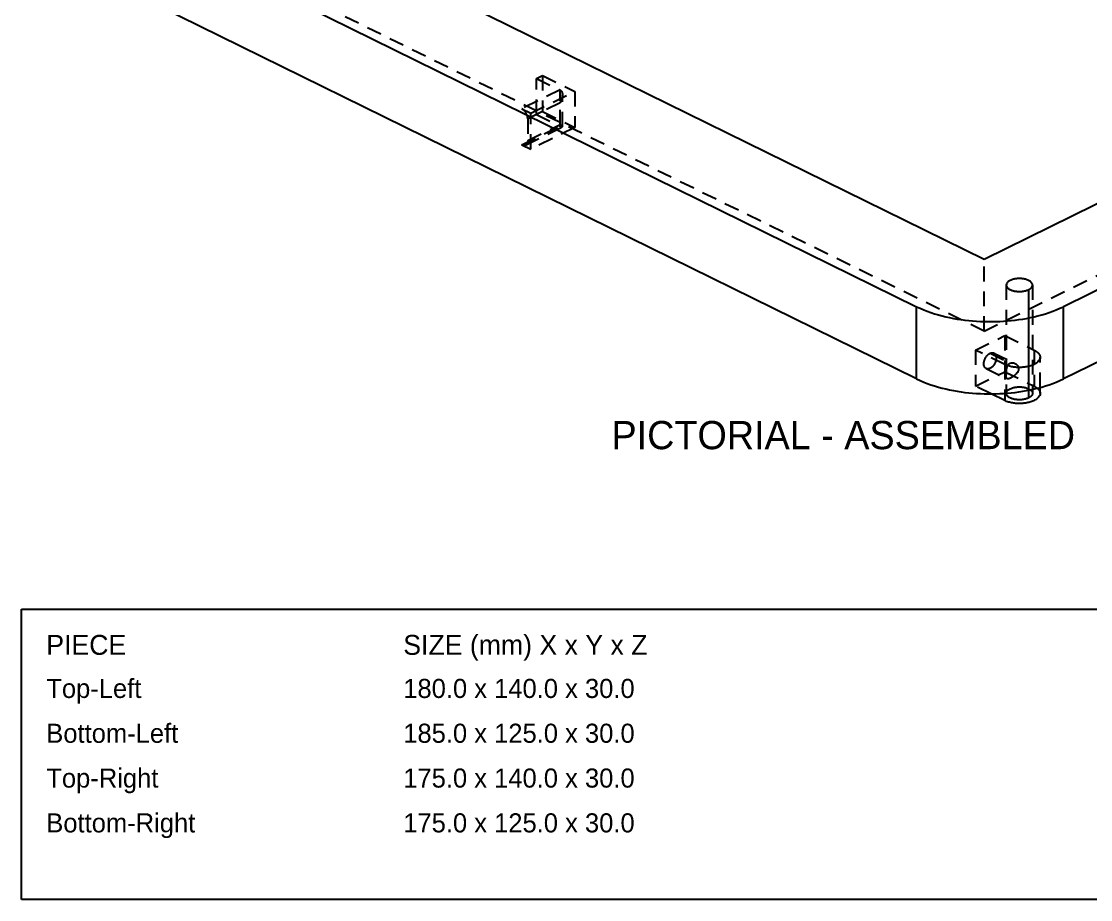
# Model space of a CAD drawing. Extents: x 8 to 586, y 8 to 412.
# Drawn here: x 382 to 510.8, y 217 to 322.8 of the extents above; entities that cross this region are included whole.
import ezdxf
from ezdxf.enums import TextEntityAlignment as Align

# ---------------------------------------------------------------- set-up
doc = ezdxf.new("R2010")
doc.units = 0
doc.linetypes.add('DASHED', pattern=[3, 1.8, -1.2])
for name, color, linetype in [('FRAME', 250, 'CONTINUOUS'), ('HIDDEN', 8, 'DASHED'), ('LABEL', 7, 'CONTINUOUS'), ('TEXT', 7, 'CONTINUOUS'), ('VISIBLE', 7, 'CONTINUOUS')]:
    doc.layers.add(name, color=color, linetype=linetype)

msp = doc.modelspace()

# ---------------------------------------------------------------- linework, layer by layer
at = {"layer": 'FRAME'}
for p, q in [((382, 252), (586, 252)), ((382, 217), (382, 252)), ((586, 217), (382, 217))]:
    msp.add_line(p, q, dxfattribs=at)
at = {"layer": 'HIDDEN'}
for p, q in [((497.9706, 285.4964), (395.4401, 335.9789)), ((497.9706, 285.4964), (572.9239, 322.4009)), ((444.0537, 315.96), (444.7608, 316.3082)), ((444.0537, 311.6081), (444.0537, 315.96)), ((444.0537, 315.96), (446.8821, 314.5674)), ((444.7608, 316.3082), (444.7608, 311.9562)), ((444.7608, 316.3082), (448.6499, 314.3933)), ((446.8821, 314.5674), (442.2859, 312.3044)), ((443.3466, 311.7821), (448.6499, 314.3933)), ((446.8821, 314.5674), (446.8979, 314.5586)), ((446.8821, 310.2154), (446.8821, 314.5674)), ((446.8979, 314.5586), (446.9138, 314.5498)), ((446.9138, 314.5498), (446.9291, 314.5401)), ((446.9291, 314.5401), (446.9439, 314.5297)), ((446.9439, 314.5297), (446.9587, 314.5192)), ((446.9587, 314.5192), (446.9724, 314.5074)), ((446.9724, 314.5074), (446.9862, 314.4956)), ((446.9862, 314.4956), (446.9991, 314.4829)), ((446.9991, 314.4829), (447.0117, 314.4698)), ((447.0117, 314.4698), (447.024, 314.4565)), ((447.024, 314.4565), (447.0352, 314.4423)), ((447.0352, 314.4423), (447.0465, 314.4281)), ((447.0465, 314.4281), (447.0568, 314.4133)), ((447.0568, 314.4133), (447.0667, 314.3981)), ((447.0667, 314.3981), (447.0766, 314.3829)), ((447.0766, 314.3829), (447.0852, 314.3669)), ((447.0852, 314.3669), (447.0937, 314.3509)), ((447.0937, 314.3509), (447.1018, 314.3347)), ((447.1018, 314.3347), (447.109, 314.3181)), ((447.109, 314.3181), (447.1163, 314.3015)), ((447.1163, 314.3015), (447.1227, 314.2846)), ((447.1227, 314.2846), (447.1287, 314.2675)), ((447.1287, 314.2675), (447.1347, 314.2504)), ((448.6499, 314.3933), (448.6499, 310.0414)), ((446.8821, 313.0007), (442.993, 311.0858)), ((446.8948, 313.0235), (446.8821, 313.0007)), ((446.8821, 310.3895), (446.8821, 313.0007)), ((446.9076, 313.0462), (446.8948, 313.0235)), ((446.9203, 313.069), (446.9076, 313.0462)), ((446.9324, 313.0922), (446.9203, 313.069)), ((446.9444, 313.1154), (446.9324, 313.0922)), ((446.9564, 313.1385), (446.9444, 313.1154)), ((446.9677, 313.1621), (446.9564, 313.1385)), ((446.979, 313.1856), (446.9677, 313.1621)), ((446.9903, 313.2091), (446.979, 313.1856)), ((447.0008, 313.233), (446.9903, 313.2091)), ((447.0113, 313.2569), (447.0008, 313.233)), ((447.0218, 313.2808), (447.0113, 313.2569)), ((447.0315, 313.3051), (447.0218, 313.2808)), ((447.0413, 313.3293), (447.0315, 313.3051)), ((447.0509, 313.3535), (447.0413, 313.3293)), ((447.0598, 313.3781), (447.0509, 313.3535)), ((447.0687, 313.4026), (447.0598, 313.3781)), ((447.0774, 313.4272), (447.0687, 313.4026)), ((447.0855, 313.4521), (447.0774, 313.4272)), ((447.0935, 313.4769), (447.0855, 313.4521)), ((447.1012, 313.5018), (447.0935, 313.4769)), ((447.1084, 313.527), (447.1012, 313.5018)), ((447.1155, 313.5521), (447.1084, 313.527)), ((447.1222, 313.5773), (447.1155, 313.5521)), ((447.1284, 313.6027), (447.1222, 313.5773)), ((447.1346, 313.628), (447.1284, 313.6027)), ((447.14, 313.6536), (447.1346, 313.628)), ((447.1347, 314.2504), (447.1397, 314.2329)), ((447.1397, 314.2329), (447.1445, 314.2155)), ((447.1452, 313.6791), (447.14, 313.6536)), ((447.1445, 314.2155), (447.1492, 314.198)), ((447.1503, 313.7047), (447.1452, 313.6791)), ((447.1492, 314.198), (447.153, 314.1802)), ((447.1545, 313.7305), (447.1503, 313.7047)), ((447.153, 314.1802), (447.1566, 314.1625)), ((447.1586, 313.7563), (447.1545, 313.7305)), ((447.1566, 314.1625), (447.1601, 314.1447)), ((447.1623, 313.7821), (447.1586, 313.7563)), ((447.1601, 314.1447), (447.1628, 314.1268)), ((447.1654, 313.808), (447.1623, 313.7821)), ((447.1628, 314.1268), (447.1653, 314.1088)), ((447.1653, 314.1088), (447.1678, 314.0909)), ((447.1684, 313.834), (447.1654, 313.808)), ((447.1678, 314.0909), (447.1696, 314.0729)), ((447.1704, 313.86), (447.1684, 313.834)), ((447.1696, 314.0729), (447.1711, 314.0548)), ((447.1723, 313.886), (447.1704, 313.86)), ((447.1711, 314.0548), (447.1725, 314.0367)), ((447.1737, 313.9121), (447.1723, 313.886)), ((447.1725, 314.0367), (447.1736, 314.0186)), ((447.1736, 314.0186), (447.1741, 314.0005)), ((447.1743, 313.9382), (447.1737, 313.9121)), ((447.1741, 314.0005), (447.1745, 313.9824)), ((447.175, 313.9643), (447.1743, 313.9382)), ((447.1745, 313.9824), (447.175, 313.9643)), ((447.175, 310.1222), (447.175, 313.9643)), ((442.2859, 312.3044), (443.3466, 311.7821)), ((442.3194, 312.2869), (442.2859, 312.3044)), ((442.3521, 312.268), (442.3194, 312.2869)), ((442.3839, 312.2477), (442.3521, 312.268)), ((442.415, 312.2262), (442.3839, 312.2477)), ((442.4452, 312.2036), (442.415, 312.2262)), ((442.4746, 312.1799), (442.4452, 312.2036)), ((442.5032, 312.1553), (442.4746, 312.1799)), ((442.531, 312.1297), (442.5032, 312.1553)), ((442.558, 312.1033), (442.531, 312.1297)), ((442.5843, 312.0762), (442.558, 312.1033)), ((442.6097, 312.0483), (442.5843, 312.0762)), ((442.6344, 312.0197), (442.6097, 312.0483)), ((442.6583, 311.9905), (442.6344, 312.0197)), ((442.6815, 311.9607), (442.6583, 311.9905)), ((442.7039, 311.9303), (442.6815, 311.9607)), ((442.7255, 311.8993), (442.7039, 311.9303)), ((442.7464, 311.8678), (442.7255, 311.8993)), ((442.7665, 311.8359), (442.7464, 311.8678)), ((442.7858, 311.8034), (442.7665, 311.8359)), ((442.8044, 311.7706), (442.7858, 311.8034)), ((442.8222, 311.7372), (442.8044, 311.7706)), ((442.8392, 311.7035), (442.8222, 311.7372)), ((442.8554, 311.6694), (442.8392, 311.7035)), ((443.3466, 307.4302), (443.3466, 311.7821)), ((444.7608, 311.9562), (444.0537, 311.6081)), ((444.7608, 311.9562), (448.6499, 310.0414)), ((442.8709, 311.635), (442.8554, 311.6694)), ((442.8855, 311.6002), (442.8709, 311.635)), ((442.8993, 311.565), (442.8855, 311.6002)), ((442.9122, 311.5296), (442.8993, 311.565)), ((442.9243, 311.4938), (442.9122, 311.5296)), ((442.9356, 311.4577), (442.9243, 311.4938)), ((442.9459, 311.4214), (442.9356, 311.4577)), ((442.9553, 311.3848), (442.9459, 311.4214)), ((442.9637, 311.348), (442.9553, 311.3848)), ((442.9712, 311.311), (442.9637, 311.348)), ((442.9777, 311.2738), (442.9712, 311.311)), ((442.983, 311.2364), (442.9777, 311.2738)), ((442.9873, 311.1989), (442.983, 311.2364)), ((442.9904, 311.1613), (442.9873, 311.1989)), ((442.9924, 311.1236), (442.9904, 311.1613)), ((442.993, 311.0858), (442.9924, 311.1236)), ((442.993, 311.0858), (442.993, 308.4747)), ((444.0537, 311.6081), (446.8821, 310.2154)), ((442.2859, 307.9524), (446.8821, 310.2154)), ((442.7276, 307.9257), (447.1689, 310.1124)), ((442.993, 308.4747), (446.8821, 310.3895)), ((448.6499, 310.0414), (443.3466, 307.4302)), ((446.8903, 310.3834), (446.8821, 310.3895)), ((446.8821, 310.2154), (446.8892, 310.212)), ((446.8892, 310.212), (446.8963, 310.2085)), ((446.8986, 310.3772), (446.8903, 310.3834)), ((446.8963, 310.2085), (446.9034, 310.2051)), ((446.9068, 310.3711), (446.8986, 310.3772)), ((446.9034, 310.2051), (446.9105, 310.2016)), ((446.915, 310.365), (446.9068, 310.3711)), ((446.9105, 310.2016), (446.9176, 310.1982)), ((446.9232, 310.3588), (446.915, 310.365)), ((446.9176, 310.1982), (446.9248, 310.1948)), ((446.9314, 310.3526), (446.9232, 310.3588)), ((446.9248, 310.1948), (446.9319, 310.1914)), ((446.9396, 310.3464), (446.9314, 310.3526)), ((446.9319, 310.1914), (446.939, 310.1881)), ((446.939, 310.1881), (446.9462, 310.1847)), ((446.9477, 310.3402), (446.9396, 310.3464)), ((446.9462, 310.1847), (446.9533, 310.1814)), ((446.9559, 310.3339), (446.9477, 310.3402)), ((446.9533, 310.1814), (446.9605, 310.1781)), ((446.964, 310.3276), (446.9559, 310.3339)), ((446.9605, 310.1781), (446.9677, 310.1748)), ((446.9721, 310.3213), (446.964, 310.3276)), ((446.9677, 310.1748), (446.9749, 310.1715)), ((446.9802, 310.315), (446.9721, 310.3213)), ((446.9749, 310.1715), (446.9821, 310.1683)), ((446.9883, 310.3087), (446.9802, 310.315)), ((446.9821, 310.1683), (446.9893, 310.1651)), ((446.9963, 310.3023), (446.9883, 310.3087)), ((446.9893, 310.1651), (446.9965, 310.1619)), ((447.0043, 310.2959), (446.9963, 310.3023)), ((446.9965, 310.1619), (447.0038, 310.1587)), ((447.0038, 310.1587), (447.011, 310.1556)), ((447.0123, 310.2895), (447.0043, 310.2959)), ((447.011, 310.1556), (447.0183, 310.1526)), ((447.0204, 310.2831), (447.0123, 310.2895)), ((447.0183, 310.1526), (447.0256, 310.1495)), ((447.0283, 310.2766), (447.0204, 310.2831)), ((447.0256, 310.1495), (447.0329, 310.1465)), ((447.0362, 310.2701), (447.0283, 310.2766)), ((447.0329, 310.1465), (447.0402, 310.1435)), ((447.0441, 310.2636), (447.0362, 310.2701)), ((447.0402, 310.1435), (447.0475, 310.1406)), ((447.052, 310.257), (447.0441, 310.2636)), ((447.0475, 310.1406), (447.0549, 310.1377)), ((447.0598, 310.2503), (447.052, 310.257)), ((447.0549, 310.1377), (447.0623, 310.1349)), ((447.0676, 310.2437), (447.0598, 310.2503)), ((447.0623, 310.1349), (447.0696, 310.1321)), ((447.0755, 310.237), (447.0676, 310.2437)), ((447.0696, 310.1321), (447.077, 310.1294)), ((447.0831, 310.2302), (447.0755, 310.237)), ((447.077, 310.1294), (447.0845, 310.1268)), ((447.0908, 310.2234), (447.0831, 310.2302)), ((447.0845, 310.1268), (447.092, 310.1243)), ((447.0985, 310.2165), (447.0908, 310.2234)), ((447.092, 310.1243), (447.0995, 310.1218)), ((447.106, 310.2095), (447.0985, 310.2165)), ((447.0995, 310.1218), (447.1071, 310.1195)), ((447.1134, 310.2025), (447.106, 310.2095)), ((447.1071, 310.1195), (447.1146, 310.1173)), ((447.1209, 310.1954), (447.1134, 310.2025)), ((447.1146, 310.1173), (447.1223, 310.1153)), ((447.1281, 310.1881), (447.1209, 310.1954)), ((447.1223, 310.1153), (447.1299, 310.1134)), ((447.1354, 310.1809), (447.1281, 310.1881)), ((447.1299, 310.1134), (447.1377, 310.112)), ((447.1423, 310.1733), (447.1354, 310.1809)), ((447.1377, 310.112), (447.1455, 310.1108)), ((447.1492, 310.1658), (447.1423, 310.1733)), ((447.1455, 310.1108), (447.1534, 310.1101)), ((447.1558, 310.1578), (447.1492, 310.1658)), ((447.1534, 310.1101), (447.1613, 310.1104)), ((447.1621, 310.1497), (447.1558, 310.1578)), ((447.1613, 310.1104), (447.1689, 310.1124)), ((447.1678, 310.1412), (447.1621, 310.1497)), ((447.1724, 310.1321), (447.1678, 310.1412)), ((447.1689, 310.1124), (447.1692, 310.1125)), ((447.1692, 310.1125), (447.1694, 310.1127)), ((447.1694, 310.1127), (447.1697, 310.1128)), ((447.1697, 310.1128), (447.17, 310.113)), ((447.17, 310.113), (447.1702, 310.1132)), ((447.1702, 310.1132), (447.1705, 310.1133)), ((447.1705, 310.1133), (447.1708, 310.1135)), ((447.1708, 310.1135), (447.171, 310.1137)), ((447.171, 310.1137), (447.1713, 310.1139)), ((447.1713, 310.1139), (447.1715, 310.1141)), ((447.1715, 310.1141), (447.1717, 310.1143)), ((447.1717, 310.1143), (447.172, 310.1145)), ((447.172, 310.1145), (447.1722, 310.1147)), ((447.1722, 310.1147), (447.1724, 310.115)), ((447.175, 310.1222), (447.1724, 310.1321)), ((447.1724, 310.115), (447.1726, 310.1152)), ((447.1726, 310.1152), (447.1728, 310.1155)), ((447.1728, 310.1155), (447.173, 310.1157)), ((447.173, 310.1157), (447.1732, 310.116)), ((447.1732, 310.116), (447.1734, 310.1162)), ((447.1734, 310.1162), (447.1735, 310.1165)), ((447.1735, 310.1165), (447.1737, 310.1168)), ((447.1737, 310.1168), (447.1738, 310.117)), ((447.1738, 310.117), (447.174, 310.1173)), ((447.174, 310.1173), (447.1741, 310.1176)), ((447.1741, 310.1176), (447.1742, 310.1179)), ((447.1742, 310.1179), (447.1743, 310.1182)), ((447.1743, 310.1182), (447.1744, 310.1185)), ((447.1744, 310.1185), (447.1745, 310.1188)), ((447.1745, 310.1188), (447.1746, 310.1191)), ((447.1746, 310.1191), (447.1747, 310.1194)), ((447.1747, 310.1194), (447.1748, 310.1197)), ((447.1748, 310.12), (447.1749, 310.1203)), ((447.1748, 310.1197), (447.1748, 310.12)), ((447.1749, 310.121), (447.175, 310.1213)), ((447.1749, 310.1206), (447.1749, 310.121)), ((447.1749, 310.1203), (447.1749, 310.1206)), ((447.175, 310.1219), (447.175, 310.1222)), ((447.175, 310.1216), (447.175, 310.1219)), ((447.175, 310.1213), (447.175, 310.1216)), ((442.2859, 307.9524), (443.3466, 307.4302)), ((442.2965, 307.9473), (442.2859, 307.9524)), ((442.3072, 307.9424), (442.2965, 307.9473)), ((442.3179, 307.9376), (442.3072, 307.9424)), ((442.3287, 307.9329), (442.3179, 307.9376)), ((442.3396, 307.9285), (442.3287, 307.9329)), ((442.3506, 307.9242), (442.3396, 307.9285)), ((442.3616, 307.9202), (442.3506, 307.9242)), ((442.3727, 307.9163), (442.3616, 307.9202)), ((442.3839, 307.9126), (442.3727, 307.9163)), ((442.3951, 307.9091), (442.3839, 307.9126)), ((442.4064, 307.9058), (442.3951, 307.9091)), ((442.4177, 307.9028), (442.4064, 307.9058)), ((442.4291, 307.8999), (442.4177, 307.9028)), ((442.4406, 307.8973), (442.4291, 307.8999)), ((442.4521, 307.895), (442.4406, 307.8973)), ((442.4637, 307.8928), (442.4521, 307.895)), ((442.4753, 307.891), (442.4637, 307.8928)), ((442.487, 307.8894), (442.4753, 307.891)), ((442.4986, 307.888), (442.487, 307.8894)), ((442.5103, 307.8869), (442.4986, 307.888)), ((442.5221, 307.8861), (442.5103, 307.8869)), ((442.5338, 307.8856), (442.5221, 307.8861)), ((442.5456, 307.8854), (442.5338, 307.8856)), ((442.5573, 307.8855), (442.5456, 307.8854)), ((442.5691, 307.8858), (442.5573, 307.8855)), ((442.5808, 307.8865), (442.5691, 307.8858)), ((442.5925, 307.8875), (442.5808, 307.8865)), ((442.6042, 307.8889), (442.5925, 307.8875)), ((442.6159, 307.8905), (442.6042, 307.8889)), ((442.6275, 307.8925), (442.6159, 307.8905)), ((442.639, 307.8949), (442.6275, 307.8925)), ((442.6504, 307.8975), (442.639, 307.8949)), ((442.6618, 307.9005), (442.6504, 307.8975)), ((442.6731, 307.9039), (442.6618, 307.9005)), ((442.6843, 307.9075), (442.6731, 307.9039)), ((442.6953, 307.9116), (442.6843, 307.9075)), ((442.7062, 307.9159), (442.6953, 307.9116)), ((442.717, 307.9206), (442.7062, 307.9159)), ((442.7276, 307.9257), (442.717, 307.9206)), ((442.7422, 307.9333), (442.7276, 307.9257)), ((442.7565, 307.9415), (442.7422, 307.9333)), ((442.7704, 307.9503), (442.7565, 307.9415)), ((442.7839, 307.9597), (442.7704, 307.9503)), ((442.797, 307.9697), (442.7839, 307.9597)), ((442.8097, 307.9802), (442.797, 307.9697)), ((442.8219, 307.9912), (442.8097, 307.9802)), ((442.8337, 308.0027), (442.8219, 307.9912)), ((442.845, 308.0147), (442.8337, 308.0027)), ((442.8559, 308.0271), (442.845, 308.0147)), ((442.8663, 308.0399), (442.8559, 308.0271)), ((442.8762, 308.053), (442.8663, 308.0399)), ((442.8857, 308.0665), (442.8762, 308.053)), ((442.8947, 308.0803), (442.8857, 308.0665)), ((442.9032, 308.0944), (442.8947, 308.0803)), ((442.9113, 308.1087), (442.9032, 308.0944)), ((442.9189, 308.1233), (442.9113, 308.1087)), ((442.9261, 308.1381), (442.9189, 308.1233)), ((442.9329, 308.1531), (442.9261, 308.1381)), ((442.9393, 308.1683), (442.9329, 308.1531)), ((442.9452, 308.1837), (442.9393, 308.1683)), ((442.9508, 308.1992), (442.9452, 308.1837)), ((442.9559, 308.2148), (442.9508, 308.1992)), ((442.9607, 308.2306), (442.9559, 308.2148)), ((442.9651, 308.2464), (442.9607, 308.2306)), ((442.9692, 308.2624), (442.9651, 308.2464)), ((442.9729, 308.2784), (442.9692, 308.2624)), ((442.9763, 308.2946), (442.9729, 308.2784)), ((442.9793, 308.3107), (442.9763, 308.2946)), ((442.982, 308.327), (442.9793, 308.3107)), ((442.9844, 308.3433), (442.982, 308.327)), ((442.9865, 308.3596), (442.9844, 308.3433)), ((442.9882, 308.376), (442.9865, 308.3596)), ((442.9897, 308.3924), (442.9882, 308.376)), ((442.9909, 308.4088), (442.9897, 308.3924)), ((442.9918, 308.4253), (442.9909, 308.4088)), ((442.9925, 308.4417), (442.9918, 308.4253)), ((442.9929, 308.4582), (442.9925, 308.4417)), ((442.993, 308.4747), (442.9929, 308.4582)), ((497.9706, 285.4964), (497.9706, 294.2003)), ((500.6332, 291.0669), (500.6332, 278.0111)), ((503.3304, 290.5168), (503.3304, 290.182)), ((503.3304, 290.182), (503.3304, 289.8473)), ((503.3304, 289.8473), (503.3304, 289.5125)), ((503.7932, 291.0669), (503.7932, 278.0111)), ((503.3304, 289.5125), (503.3304, 289.1777)), ((503.3304, 289.1777), (503.3304, 288.843)), ((503.3304, 288.843), (503.3304, 288.5082)), ((503.3304, 288.5082), (503.3304, 288.1735)), ((503.3304, 288.1735), (503.3304, 287.8387)), ((503.3304, 287.8387), (503.3304, 287.5039)), ((503.3304, 287.5039), (503.3304, 287.1692)), ((503.3304, 287.1692), (503.3304, 286.8344)), ((503.3304, 286.8344), (503.3304, 286.4996)), ((503.3304, 286.4996), (503.3304, 286.1649)), ((503.3304, 286.1649), (503.3304, 285.8301)), ((496.9099, 283.2334), (500.4454, 284.9742)), ((500.4454, 284.9742), (503.981, 283.2334)), ((500.4454, 284.9742), (500.4454, 280.6222)), ((503.3304, 285.8301), (503.3304, 285.4953)), ((503.3304, 285.4953), (503.3304, 285.1606)), ((503.3304, 285.1606), (503.3304, 284.8258)), ((503.3304, 284.8258), (503.3304, 284.491)), ((503.3304, 284.491), (503.3304, 284.1563)), ((503.3304, 284.1563), (503.3304, 283.8215)), ((503.3304, 283.8215), (503.3304, 283.4867)), ((503.3304, 283.4867), (503.3304, 283.152)), ((500.4454, 281.4926), (496.9099, 283.2334)), ((496.9099, 283.2334), (496.9099, 278.8815)), ((498.0163, 282.0174), (498.0357, 282.071)), ((498.0357, 282.071), (498.057, 282.1238)), ((498.057, 282.1238), (498.08, 282.1758)), ((498.08, 282.1758), (498.1048, 282.2271)), ((498.1048, 282.2271), (498.1313, 282.2775)), ((498.1313, 282.2775), (498.1594, 282.327)), ((498.1594, 282.327), (498.1892, 282.3756)), ((498.1892, 282.3756), (498.2206, 282.423)), ((498.2206, 282.423), (498.2537, 282.4694)), ((498.2537, 282.4694), (498.2885, 282.5145)), ((498.2885, 282.5145), (498.3249, 282.5583)), ((498.3249, 282.5583), (498.3629, 282.6006)), ((498.3629, 282.6006), (498.4027, 282.6414)), ((498.4027, 282.6414), (498.4442, 282.6804)), ((498.4442, 282.6804), (498.4874, 282.7175)), ((498.4874, 282.7175), (498.5323, 282.7525)), ((498.5323, 282.7525), (498.579, 282.785)), ((498.579, 282.785), (498.6274, 282.8149)), ((498.6274, 282.8149), (498.6777, 282.8417)), ((498.6777, 282.8417), (498.6888, 282.8471)), ((498.6777, 282.8417), (501.096, 281.651)), ((498.6888, 282.8471), (498.7, 282.8523)), ((498.7, 282.8523), (498.7113, 282.8573)), ((498.7113, 282.8573), (498.7226, 282.8622)), ((498.7226, 282.8622), (498.734, 282.8668)), ((498.734, 282.8668), (498.7456, 282.8713)), ((498.7456, 282.8713), (498.7571, 282.8756)), ((498.7571, 282.8756), (498.7688, 282.8797)), ((498.7688, 282.8797), (498.7805, 282.8836)), ((498.7805, 282.8836), (498.7923, 282.8872)), ((498.7923, 282.8872), (498.8042, 282.8906)), ((498.8042, 282.8906), (498.8161, 282.8939)), ((498.8161, 282.8939), (498.8281, 282.8968)), ((498.8281, 282.8968), (498.8401, 282.8996)), ((498.8401, 282.8996), (498.8522, 282.902)), ((498.8522, 282.902), (498.8644, 282.9043)), ((498.8644, 282.9043), (498.8765, 282.9062)), ((498.8765, 282.9062), (498.8888, 282.9079)), ((498.8888, 282.9079), (498.901, 282.9094)), ((498.901, 282.9094), (498.9133, 282.9105)), ((498.9133, 282.9105), (498.9257, 282.9113)), ((498.9257, 282.9113), (498.938, 282.9119)), ((498.938, 282.9119), (498.9503, 282.9121)), ((498.9503, 282.9121), (498.9627, 282.912)), ((498.9627, 282.912), (498.975, 282.9116)), ((498.975, 282.9116), (498.9873, 282.9109)), ((498.9873, 282.9109), (498.9996, 282.9098)), ((498.9996, 282.9098), (499.0119, 282.9084)), ((499.0119, 282.9084), (499.0241, 282.9067)), ((499.0241, 282.9067), (499.0363, 282.9046)), ((499.0363, 282.9046), (499.0484, 282.9022)), ((499.0484, 282.9022), (499.0604, 282.8994)), ((499.0604, 282.8994), (499.0724, 282.8962)), ((499.0724, 282.8962), (499.0842, 282.8927)), ((499.0842, 282.8927), (499.0959, 282.8888)), ((499.0959, 282.8888), (499.1075, 282.8846)), ((499.1075, 282.8846), (499.119, 282.88)), ((499.119, 282.88), (499.1303, 282.8751)), ((499.1303, 282.8751), (499.1415, 282.8698)), ((499.1415, 282.8698), (499.2007, 282.834)), ((499.1415, 282.8698), (501.6606, 281.6295)), ((499.2007, 282.834), (499.253, 282.7887)), ((499.253, 282.7887), (499.2977, 282.7358)), ((499.2977, 282.7358), (499.3346, 282.6772)), ((499.3346, 282.6772), (499.3639, 282.6145)), ((499.3639, 282.6145), (499.3864, 282.549)), ((499.3993, 282.0683), (499.3855, 282.0004)), ((499.3864, 282.549), (499.4027, 282.4817)), ((499.4099, 282.1368), (499.3993, 282.0683)), ((499.4027, 282.4817), (499.4134, 282.4132)), ((499.4168, 282.2057), (499.4099, 282.1368)), ((499.4134, 282.4132), (499.419, 282.3442)), ((499.42, 282.2749), (499.4168, 282.2057)), ((499.419, 282.3442), (499.42, 282.2749)), ((503.3304, 283.152), (503.3304, 282.8172)), ((503.3304, 282.8172), (503.3304, 282.4825)), ((503.3304, 282.4825), (503.3304, 282.1477)), ((503.3304, 282.1477), (503.3304, 281.8129)), ((503.981, 283.2334), (504.0084, 283.2197)), ((503.981, 283.2334), (503.981, 278.8815)), ((504.0084, 283.2197), (504.0357, 283.2056)), ((504.0357, 283.2056), (504.0628, 283.1912)), ((504.0628, 283.1912), (504.0896, 283.1764)), ((504.0896, 283.1764), (504.1163, 283.1612)), ((504.1163, 283.1612), (504.1428, 283.1457)), ((504.1428, 283.1457), (504.169, 283.1297)), ((504.169, 283.1297), (504.195, 283.1134)), ((504.195, 283.1134), (504.2207, 283.0966)), ((504.2207, 283.0966), (504.2461, 283.0795)), ((504.2461, 283.0795), (504.2712, 283.0619)), ((504.2712, 283.0619), (504.296, 283.0438)), ((504.296, 283.0438), (504.3205, 283.0253)), ((504.3205, 283.0253), (504.3446, 283.0063)), ((504.3446, 283.0063), (504.3683, 282.9869)), ((504.3683, 282.9869), (504.3916, 282.9669)), ((504.3916, 282.9669), (504.4145, 282.9465)), ((504.4145, 282.9465), (504.4369, 282.9255)), ((504.4369, 282.9255), (504.4588, 282.904)), ((504.4588, 282.904), (504.4802, 282.882)), ((504.4802, 282.882), (504.5009, 282.8594)), ((504.5009, 282.8594), (504.5211, 282.8362)), ((504.5211, 282.8362), (504.5405, 282.8125)), ((504.5405, 282.8125), (504.5593, 282.7882)), ((504.5593, 282.7882), (504.5773, 282.7634)), ((504.5773, 282.7634), (504.5944, 282.7379)), ((504.5944, 282.7379), (504.6107, 282.7119)), ((504.6646, 282.1215), (504.6088, 282.0109)), ((504.6107, 282.7119), (504.626, 282.6853)), ((504.626, 282.6853), (504.6403, 282.6582)), ((504.6403, 282.6582), (504.6535, 282.6305)), ((504.6535, 282.6305), (504.6655, 282.6023)), ((504.7007, 282.2399), (504.6646, 282.1215)), ((504.6655, 282.6023), (504.6764, 282.5736)), ((504.6764, 282.5736), (504.6859, 282.5444)), ((504.6859, 282.5444), (504.6941, 282.5148)), ((504.6941, 282.5148), (504.7009, 282.4849)), ((504.7132, 282.363), (504.7007, 282.2399)), ((504.7009, 282.4849), (504.7063, 282.4547)), ((504.7063, 282.4547), (504.7101, 282.4243)), ((504.7101, 282.4243), (504.7124, 282.3937)), ((504.7124, 282.3937), (504.7132, 282.363)), ((504.7132, 278.7142), (504.7132, 282.363)), ((497.9352, 281.5711), (497.9371, 281.6281)), ((497.9363, 281.5142), (497.9352, 281.5711)), ((497.9403, 281.4574), (497.9363, 281.5142)), ((497.9371, 281.6281), (497.9416, 281.6848)), ((497.9478, 281.401), (497.9403, 281.4574)), ((497.9416, 281.6848), (497.9486, 281.7413)), ((497.9588, 281.3451), (497.9478, 281.401)), ((497.9486, 281.7413), (497.9579, 281.7975)), ((497.9579, 281.7975), (497.9694, 281.8533)), ((497.9739, 281.2902), (497.9588, 281.3451)), ((497.9694, 281.8533), (497.983, 281.9085)), ((497.9932, 281.2367), (497.9739, 281.2902)), ((497.983, 281.9085), (497.9987, 281.9633)), ((498.0172, 281.1851), (497.9932, 281.2367)), ((497.9987, 281.9633), (498.0163, 282.0174)), ((498.0463, 281.1361), (498.0172, 281.1851)), ((498.0805, 281.0907), (498.0463, 281.1361)), ((498.1201, 281.0498), (498.0805, 281.0907)), ((498.1647, 281.0145), (498.1201, 281.0498)), ((498.2139, 280.9858), (498.1647, 281.0145)), ((498.2784, 280.9607), (498.2139, 280.9858)), ((498.2139, 280.9858), (500.733, 279.7455)), ((498.3462, 280.9468), (498.2784, 280.9607)), ((498.4153, 280.9437), (498.3462, 280.9468)), ((498.4842, 280.9502), (498.4153, 280.9437)), ((498.5519, 280.9652), (498.4842, 280.9502)), ((498.6175, 280.9873), (498.5519, 280.9652)), ((498.6808, 281.0155), (498.6175, 280.9873)), ((498.7415, 281.0487), (498.6808, 281.0155)), ((498.7997, 281.0864), (498.7415, 281.0487)), ((498.8552, 281.1278), (498.7997, 281.0864)), ((498.9081, 281.1725), (498.8552, 281.1278)), ((498.9585, 281.2201), (498.9081, 281.1725)), ((499.0064, 281.2702), (498.9585, 281.2201)), ((499.0517, 281.3226), (499.0064, 281.2702)), ((499.0946, 281.377), (499.0517, 281.3226)), ((499.1351, 281.4332), (499.0946, 281.377)), ((499.1731, 281.4911), (499.1351, 281.4332)), ((499.2087, 281.5506), (499.1731, 281.4911)), ((499.2418, 281.6114), (499.2087, 281.5506)), ((499.2724, 281.6736), (499.2418, 281.6114)), ((499.3005, 281.7369), (499.2724, 281.6736)), ((499.3259, 281.8014), (499.3005, 281.7369)), ((499.3486, 281.8668), (499.3259, 281.8014)), ((499.3685, 281.9332), (499.3486, 281.8668)), ((499.3855, 282.0004), (499.3685, 281.9332)), ((500.5579, 281.4406), (500.4454, 281.4926)), ((500.4454, 281.4926), (500.4454, 278.0111)), ((500.6726, 281.3936), (500.5579, 281.4406)), ((500.6523, 280.7305), (500.6572, 280.7837)), ((500.6572, 280.7837), (500.6631, 280.8367)), ((500.6631, 280.8367), (500.6701, 280.8896)), ((500.6701, 280.8896), (500.6784, 280.9424)), ((500.7892, 281.3513), (500.6726, 281.3936)), ((500.6784, 280.9424), (500.6879, 280.9949)), ((500.6879, 280.9949), (500.699, 281.0471)), ((500.699, 281.0471), (500.7116, 281.099)), ((500.7116, 281.099), (500.726, 281.1504)), ((500.726, 281.1504), (500.7424, 281.2012)), ((500.7424, 281.2012), (500.7609, 281.2513)), ((500.7609, 281.2513), (500.7817, 281.3004)), ((500.7817, 281.3004), (500.805, 281.3485)), ((500.9072, 281.3134), (500.7892, 281.3513)), ((500.805, 281.3485), (500.8309, 281.3951)), ((500.8309, 281.3951), (500.8597, 281.4401)), ((500.8597, 281.4401), (500.8914, 281.483)), ((500.8914, 281.483), (500.9263, 281.5234)), ((501.0265, 281.2796), (500.9072, 281.3134)), ((500.9263, 281.5234), (500.9642, 281.5609)), ((500.9642, 281.5609), (501.0053, 281.595)), ((501.0053, 281.595), (501.0493, 281.6252)), ((501.1467, 281.2497), (501.0265, 281.2796)), ((501.0493, 281.6252), (501.096, 281.651)), ((501.096, 281.651), (501.1095, 281.6575)), ((501.1095, 281.6575), (501.1233, 281.6635)), ((501.1233, 281.6635), (501.1372, 281.6692)), ((501.1372, 281.6692), (501.1512, 281.6745)), ((501.2679, 281.2235), (501.1467, 281.2497)), ((501.1512, 281.6745), (501.1654, 281.6794)), ((501.1654, 281.6794), (501.1797, 281.684)), ((501.1797, 281.684), (501.1942, 281.6881)), ((501.1942, 281.6881), (501.2087, 281.6918)), ((501.2087, 281.6918), (501.2234, 281.6951)), ((501.2234, 281.6951), (501.2381, 281.698)), ((501.2381, 281.698), (501.2529, 281.7006)), ((501.2529, 281.7006), (501.2677, 281.7027)), ((501.2677, 281.7027), (501.2827, 281.7044)), ((501.3898, 281.2008), (501.2679, 281.2235)), ((501.2827, 281.7044), (501.2976, 281.7058)), ((501.2976, 281.7058), (501.3126, 281.7068)), ((501.3126, 281.7068), (501.3276, 281.7074)), ((501.3276, 281.7074), (501.3426, 281.7076)), ((501.3426, 281.7076), (501.3576, 281.7074)), ((501.3576, 281.7074), (501.3726, 281.7069)), ((501.3726, 281.7069), (501.3876, 281.706)), ((501.3876, 281.706), (501.4026, 281.7048)), ((501.5122, 281.1815), (501.3898, 281.2008)), ((501.4026, 281.7048), (501.4175, 281.7032)), ((501.4175, 281.7032), (501.4324, 281.7013)), ((501.4324, 281.7013), (501.4472, 281.699)), ((501.4472, 281.699), (501.462, 281.6964)), ((501.462, 281.6964), (501.4768, 281.6935)), ((501.4768, 281.6935), (501.4914, 281.6903)), ((501.4914, 281.6903), (501.506, 281.6868)), ((501.506, 281.6868), (501.5206, 281.683)), ((501.6351, 281.1655), (501.5122, 281.1815)), ((501.5206, 281.683), (501.535, 281.6789)), ((501.535, 281.6789), (501.5493, 281.6744)), ((501.5493, 281.6744), (501.5636, 281.6698)), ((501.5636, 281.6698), (501.5778, 281.6648)), ((501.5778, 281.6648), (501.5918, 281.6596)), ((501.5918, 281.6596), (501.6058, 281.654)), ((501.6058, 281.654), (501.6197, 281.6483)), ((501.6197, 281.6483), (501.6334, 281.6423)), ((501.6334, 281.6423), (501.6471, 281.636)), ((501.7584, 281.1526), (501.6351, 281.1655)), ((501.6471, 281.636), (501.6606, 281.6295)), ((501.6606, 281.6295), (501.7243, 281.5947)), ((501.7243, 281.5947), (501.7849, 281.5548)), ((501.882, 281.1429), (501.7584, 281.1526)), ((501.7849, 281.5548), (501.8421, 281.5101)), ((501.8421, 281.5101), (501.8956, 281.461)), ((502.0058, 281.1363), (501.882, 281.1429)), ((501.8956, 281.461), (501.9448, 281.4077)), ((501.9448, 281.4077), (501.9895, 281.3505)), ((501.9895, 281.3505), (502.0288, 281.2895)), ((502.1297, 281.1328), (502.0058, 281.1363)), ((502.0288, 281.2895), (502.0622, 281.2251)), ((502.0622, 281.2251), (502.0888, 281.1576)), ((502.0985, 280.8001), (502.0759, 280.7311)), ((502.0888, 281.1576), (502.1078, 281.0876)), ((502.1137, 280.8711), (502.0985, 280.8001)), ((502.1078, 281.0876), (502.1185, 281.0158)), ((502.1205, 280.9433), (502.1137, 280.8711)), ((502.1185, 281.0158), (502.1205, 280.9433)), ((502.2537, 281.1323), (502.1297, 281.1328)), ((502.3776, 281.1348), (502.2537, 281.1323)), ((502.5015, 281.1403), (502.3776, 281.1348)), ((502.6251, 281.1489), (502.5015, 281.1403)), ((502.7485, 281.1606), (502.6251, 281.1489)), ((502.8716, 281.1755), (502.7485, 281.1606)), ((502.9942, 281.1937), (502.8716, 281.1755)), ((503.1163, 281.2152), (502.9942, 281.1937)), ((503.2377, 281.2402), (503.1163, 281.2152)), ((503.3583, 281.2688), (503.2377, 281.2402)), ((503.3304, 281.8129), (503.3304, 281.4782)), ((503.3304, 281.4782), (503.3304, 281.1434)), ((503.3304, 281.1434), (503.3304, 280.8086)), ((503.3304, 280.8086), (503.3304, 280.4739)), ((503.478, 281.3012), (503.3583, 281.2688)), ((503.5964, 281.3377), (503.478, 281.3012)), ((503.7135, 281.3784), (503.5964, 281.3377)), ((503.8289, 281.4237), (503.7135, 281.3784)), ((503.9422, 281.474), (503.8289, 281.4237)), ((504.053, 281.5296), (503.9422, 281.474)), ((504.1606, 281.5911), (504.053, 281.5296)), ((504.2642, 281.6592), (504.1606, 281.5911)), ((504.3626, 281.7344), (504.2642, 281.6592)), ((504.4545, 281.8177), (504.3626, 281.7344)), ((504.5375, 281.9096), (504.4545, 281.8177)), ((504.6088, 282.0109), (504.5375, 281.9096)), ((496.9099, 278.8815), (500.4454, 280.6222)), ((500.4454, 280.6222), (503.981, 278.8815)), ((500.6359, 280.2505), (500.6361, 280.3039)), ((500.636, 280.1971), (500.6359, 280.2505)), ((500.6363, 280.1437), (500.636, 280.1971)), ((500.6361, 280.3039), (500.6366, 280.3573)), ((500.6372, 280.0904), (500.6363, 280.1437)), ((500.6366, 280.3573), (500.6374, 280.4106)), ((500.6387, 280.037), (500.6372, 280.0904)), ((500.6374, 280.4106), (500.6386, 280.464)), ((500.6386, 280.464), (500.6402, 280.5174)), ((500.6413, 279.9837), (500.6387, 280.037)), ((500.6402, 280.5174), (500.6422, 280.5707)), ((500.6458, 279.9305), (500.6413, 279.9837)), ((500.6422, 280.5707), (500.6449, 280.624)), ((500.6449, 280.624), (500.6482, 280.6773)), ((500.6535, 279.8777), (500.6458, 279.9305)), ((500.6482, 280.6773), (500.6523, 280.7305)), ((500.6673, 279.8262), (500.6535, 279.8777)), ((500.6922, 279.7792), (500.6673, 279.8262)), ((500.733, 279.7455), (500.6922, 279.7792)), ((500.8035, 279.7311), (500.733, 279.7455)), ((500.8754, 279.7398), (500.8035, 279.7311)), ((500.9453, 279.7595), (500.8754, 279.7398)), ((501.0131, 279.7853), (500.9453, 279.7595)), ((501.0793, 279.8151), (501.0131, 279.7853)), ((501.1441, 279.8478), (501.0793, 279.8151)), ((501.2078, 279.8827), (501.1441, 279.8478)), ((501.2703, 279.9195), (501.2078, 279.8827)), ((501.3319, 279.958), (501.2703, 279.9195)), ((501.3925, 279.9979), (501.3319, 279.958)), ((501.4521, 280.0393), (501.3925, 279.9979)), ((501.5108, 280.0821), (501.4521, 280.0393)), ((501.5683, 280.1263), (501.5108, 280.0821)), ((501.6248, 280.172), (501.5683, 280.1263)), ((501.68, 280.2191), (501.6248, 280.172)), ((501.7339, 280.2678), (501.68, 280.2191)), ((501.7861, 280.3181), (501.7339, 280.2678)), ((501.8366, 280.3703), (501.7861, 280.3181)), ((501.8849, 280.4245), (501.8366, 280.3703)), ((501.9307, 280.4809), (501.8849, 280.4245)), ((501.9734, 280.5396), (501.9307, 280.4809)), ((502.0124, 280.6008), (501.9734, 280.5396)), ((502.0469, 280.6646), (502.0124, 280.6008)), ((502.0759, 280.7311), (502.0469, 280.6646)), ((503.3304, 280.4739), (503.3304, 280.1391)), ((503.3304, 280.1391), (503.3304, 279.8043)), ((503.3304, 279.8043), (503.3304, 279.4696)), ((498.8027, 277.9495), (496.9099, 278.8815)), ((500.6455, 278.1078), (500.68, 278.199)), ((500.68, 278.199), (500.7319, 278.2817)), ((500.7319, 278.2817), (500.7962, 278.3552)), ((500.7962, 278.3552), (500.8692, 278.4201)), ((500.8692, 278.4201), (500.9484, 278.4773)), ((500.9484, 278.4773), (501.0321, 278.5278)), ((501.0321, 278.5278), (501.1191, 278.5723)), ((501.1191, 278.5723), (501.2086, 278.6115)), ((501.2086, 278.6115), (501.3, 278.6459)), ((501.3, 278.6459), (501.393, 278.676)), ((501.393, 278.676), (501.4872, 278.702)), ((501.4872, 278.702), (501.5824, 278.7243)), ((501.5824, 278.7243), (501.6783, 278.7431)), ((501.6783, 278.7431), (501.7748, 278.7585)), ((501.7748, 278.7585), (501.8718, 278.7706)), ((501.8718, 278.7706), (501.9691, 278.7797)), ((501.9691, 278.7797), (502.0666, 278.7857)), ((502.0666, 278.7857), (502.1643, 278.7886)), ((502.1643, 278.7886), (502.2621, 278.7886)), ((502.2621, 278.7886), (502.3598, 278.7857)), ((502.3598, 278.7857), (502.4573, 278.7797)), ((502.4573, 278.7797), (502.5546, 278.7706)), ((502.5546, 278.7706), (502.6516, 278.7585)), ((502.6516, 278.7585), (502.7481, 278.7431)), ((502.7481, 278.7431), (502.844, 278.7243)), ((502.844, 278.7243), (502.9392, 278.702)), ((502.9392, 278.702), (503.0334, 278.676)), ((503.0334, 278.676), (503.1264, 278.6459)), ((503.1264, 278.6459), (503.2178, 278.6115)), ((503.2178, 278.6115), (503.3074, 278.5723)), ((503.3074, 278.5723), (503.3943, 278.5278)), ((503.3304, 279.4696), (503.3304, 279.1348)), ((503.3304, 279.1348), (503.3304, 278.8)), ((503.3304, 278.8), (503.3304, 278.4653)), ((503.3304, 278.4653), (503.3304, 278.1305)), ((503.3943, 278.5278), (503.478, 278.4773)), ((503.478, 278.4773), (503.5572, 278.4201)), ((503.5572, 278.4201), (503.6302, 278.3552)), ((503.6302, 278.3552), (503.6945, 278.2817)), ((503.6945, 278.2817), (503.7464, 278.199)), ((503.7464, 278.199), (503.7809, 278.1078)), ((503.981, 278.8815), (504.0084, 278.8677)), ((504.0084, 278.8677), (504.0357, 278.8537)), ((504.0357, 278.8537), (504.0628, 278.8392)), ((504.0628, 278.8392), (504.0896, 278.8244)), ((504.0896, 278.8244), (504.1163, 278.8093)), ((504.1163, 278.8093), (504.1428, 278.7937)), ((504.1428, 278.7937), (504.169, 278.7778)), ((504.169, 278.7778), (504.195, 278.7614)), ((504.195, 278.7614), (504.2207, 278.7447)), ((504.2207, 278.7447), (504.2461, 278.7275)), ((504.2461, 278.7275), (504.2712, 278.7099)), ((504.2712, 278.7099), (504.296, 278.6919)), ((504.296, 278.6919), (504.3205, 278.6734)), ((504.3205, 278.6734), (504.3446, 278.6544)), ((504.3446, 278.6544), (504.3683, 278.6349)), ((504.3683, 278.6349), (504.3916, 278.615)), ((504.3916, 278.615), (504.4145, 278.5945)), ((504.4145, 278.5945), (504.4369, 278.5736)), ((504.4369, 278.5736), (504.4588, 278.5521)), ((504.4588, 278.5521), (504.4802, 278.53)), ((504.4802, 278.53), (504.5009, 278.5074)), ((504.5009, 278.5074), (504.5211, 278.4843)), ((504.5211, 278.4843), (504.5405, 278.4606)), ((504.5405, 278.4606), (504.5593, 278.4363)), ((504.5593, 278.4363), (504.5773, 278.4114)), ((504.5773, 278.4114), (504.5944, 278.386)), ((504.5944, 278.386), (504.6107, 278.36)), ((504.6107, 278.36), (504.626, 278.3334)), ((504.626, 278.3334), (504.6403, 278.3062)), ((504.6403, 278.3062), (504.6535, 278.2785)), ((504.6535, 278.2785), (504.6655, 278.2503)), ((504.6655, 278.2503), (504.6764, 278.2216)), ((504.6764, 278.2216), (504.6859, 278.1925)), ((500.6332, 278.0111), (500.6455, 278.1078)), ((500.6411, 277.9333), (500.6332, 278.0111)), ((500.6639, 277.8584), (500.6411, 277.9333)), ((500.6992, 277.7886), (500.6639, 277.8584)), ((500.7443, 277.7245), (500.6992, 277.7886)), ((500.7967, 277.6664), (500.7443, 277.7245)), ((500.8548, 277.6138), (500.7967, 277.6664)), ((500.917, 277.5662), (500.8548, 277.6138)), ((500.9825, 277.5232), (500.917, 277.5662)), ((501.0505, 277.4843), (500.9825, 277.5232)), ((501.1205, 277.4492), (501.0505, 277.4843)), ((501.1921, 277.4174), (501.1205, 277.4492)), ((501.265, 277.3888), (501.1921, 277.4174)), ((501.339, 277.3631), (501.265, 277.3888)), ((501.4139, 277.34), (501.339, 277.3631)), ((501.4895, 277.3195), (501.4139, 277.34)), ((501.5657, 277.3015), (501.4895, 277.3195)), ((501.6425, 277.2857), (501.5657, 277.3015)), ((501.7196, 277.2721), (501.6425, 277.2857)), ((501.7971, 277.2606), (501.7196, 277.2721)), ((501.8749, 277.2512), (501.7971, 277.2606)), ((501.9529, 277.2438), (501.8749, 277.2512)), ((502.031, 277.2383), (501.9529, 277.2438)), ((502.1093, 277.2348), (502.031, 277.2383)), ((502.1876, 277.2332), (502.1093, 277.2348)), ((502.266, 277.2336), (502.1876, 277.2332)), ((502.3443, 277.2358), (502.266, 277.2336)), ((502.4225, 277.24), (502.3443, 277.2358)), ((502.5006, 277.2461), (502.4225, 277.24)), ((502.5785, 277.2542), (502.5006, 277.2461)), ((502.6562, 277.2643), (502.5785, 277.2542)), ((502.7336, 277.2765), (502.6562, 277.2643)), ((502.8106, 277.2909), (502.7336, 277.2765)), ((502.8872, 277.3075), (502.8106, 277.2909)), ((502.9632, 277.3264), (502.8872, 277.3075)), ((503.0386, 277.3477), (502.9632, 277.3264)), ((503.1132, 277.3717), (503.0386, 277.3477)), ((503.1868, 277.3984), (503.1132, 277.3717)), ((503.2593, 277.4281), (503.1868, 277.3984)), ((503.3304, 277.461), (503.2593, 277.4281)), ((503.3304, 278.1305), (503.3304, 277.7957)), ((503.3304, 277.7957), (503.3304, 277.461)), ((503.3478, 277.4697), (503.3304, 277.461)), ((503.365, 277.4786), (503.3478, 277.4697)), ((503.3821, 277.4877), (503.365, 277.4786)), ((503.3991, 277.497), (503.3821, 277.4877)), ((503.416, 277.5066), (503.3991, 277.497)), ((503.4327, 277.5164), (503.416, 277.5066)), ((503.4493, 277.5265), (503.4327, 277.5164)), ((503.4657, 277.5368), (503.4493, 277.5265)), ((503.4819, 277.5474), (503.4657, 277.5368)), ((503.498, 277.5583), (503.4819, 277.5474)), ((503.5139, 277.5694), (503.498, 277.5583)), ((503.5295, 277.5808), (503.5139, 277.5694)), ((503.545, 277.5925), (503.5295, 277.5808)), ((503.5602, 277.6045), (503.545, 277.5925)), ((503.5752, 277.6168), (503.5602, 277.6045)), ((503.59, 277.6294), (503.5752, 277.6168)), ((503.6044, 277.6423), (503.59, 277.6294)), ((503.6186, 277.6556), (503.6044, 277.6423)), ((503.6324, 277.6692), (503.6186, 277.6556)), ((503.6459, 277.6831), (503.6324, 277.6692)), ((503.659, 277.6974), (503.6459, 277.6831)), ((503.6718, 277.712), (503.659, 277.6974)), ((503.6841, 277.727), (503.6718, 277.712)), ((503.6959, 277.7423), (503.6841, 277.727)), ((503.7073, 277.758), (503.6959, 277.7423)), ((503.7181, 277.7741), (503.7073, 277.758)), ((503.7284, 277.7906), (503.7181, 277.7741)), ((503.7381, 277.8074), (503.7284, 277.7906)), ((503.7471, 277.8245), (503.7381, 277.8074)), ((503.7555, 277.842), (503.7471, 277.8245)), ((503.7631, 277.8599), (503.7555, 277.842)), ((503.7699, 277.878), (503.7631, 277.8599)), ((503.776, 277.8964), (503.7699, 277.878)), ((503.7811, 277.9151), (503.776, 277.8964)), ((503.7809, 278.1078), (503.7932, 278.0111)), ((503.7854, 277.934), (503.7811, 277.9151)), ((503.7888, 277.9531), (503.7854, 277.934)), ((503.7912, 277.9724), (503.7888, 277.9531)), ((503.7927, 277.9917), (503.7912, 277.9724)), ((503.7932, 278.0111), (503.7927, 277.9917)), ((504.6859, 278.1925), (504.6941, 278.1629)), ((504.6941, 278.1629), (504.7009, 278.133)), ((504.7009, 278.133), (504.7063, 278.1028)), ((504.7063, 278.1028), (504.7101, 278.0723)), ((504.7101, 278.0723), (504.7124, 278.0417)), ((504.7124, 278.0417), (504.7132, 278.0111))]:
    msp.add_line(p, q, dxfattribs=at)
at = {"layer": 'VISIBLE'}
for p, q in [((395.4401, 344.6828), (497.9706, 294.2003)), ((383.7728, 340.679), (489.8388, 288.4557)), ((489.8388, 279.7518), (383.7728, 331.9751)), ((497.9706, 294.2003), (572.9239, 331.1048)), ((578.2272, 323.2713), (507.5165, 288.4557)), ((578.2272, 314.5674), (507.5165, 279.7518)), ((500.6455, 291.1636), (500.6332, 291.0669)), ((500.68, 291.2548), (500.6455, 291.1636)), ((500.7319, 291.3375), (500.68, 291.2548)), ((500.7962, 291.411), (500.7319, 291.3375)), ((500.8692, 291.4759), (500.7962, 291.411)), ((500.9484, 291.5331), (500.8692, 291.4759)), ((501.0321, 291.5836), (500.9484, 291.5331)), ((501.1191, 291.6281), (501.0321, 291.5836)), ((501.2086, 291.6673), (501.1191, 291.6281)), ((501.3, 291.7017), (501.2086, 291.6673)), ((501.393, 291.7318), (501.3, 291.7017)), ((501.4872, 291.7578), (501.393, 291.7318)), ((501.5824, 291.7801), (501.4872, 291.7578)), ((501.6783, 291.7989), (501.5824, 291.7801)), ((501.7748, 291.8143), (501.6783, 291.7989)), ((501.8718, 291.8265), (501.7748, 291.8143)), ((501.9691, 291.8355), (501.8718, 291.8265)), ((502.0666, 291.8415), (501.9691, 291.8355)), ((502.1643, 291.8445), (502.0666, 291.8415)), ((502.2621, 291.8445), (502.1643, 291.8445)), ((502.3598, 291.8415), (502.2621, 291.8445)), ((502.4573, 291.8355), (502.3598, 291.8415)), ((502.5546, 291.8265), (502.4573, 291.8355)), ((502.6516, 291.8143), (502.5546, 291.8265)), ((502.7481, 291.7989), (502.6516, 291.8143)), ((502.844, 291.7801), (502.7481, 291.7989)), ((502.9392, 291.7578), (502.844, 291.7801)), ((503.0334, 291.7318), (502.9392, 291.7578)), ((503.1264, 291.7017), (503.0334, 291.7318)), ((503.2178, 291.6673), (503.1264, 291.7017)), ((503.3074, 291.6281), (503.2178, 291.6673)), ((503.3943, 291.5836), (503.3074, 291.6281)), ((503.478, 291.5331), (503.3943, 291.5836)), ((503.5572, 291.4759), (503.478, 291.5331)), ((503.6302, 291.411), (503.5572, 291.4759)), ((503.6945, 291.3375), (503.6302, 291.411)), ((503.7464, 291.2548), (503.6945, 291.3375)), ((503.7809, 291.1636), (503.7464, 291.2548)), ((503.7932, 291.0669), (503.7809, 291.1636)), ((500.6332, 291.0669), (500.6411, 290.9891)), ((500.6411, 290.9891), (500.6639, 290.9142)), ((500.6639, 290.9142), (500.6992, 290.8444)), ((500.6992, 290.8444), (500.7443, 290.7804)), ((500.7443, 290.7804), (500.7967, 290.7222)), ((500.7967, 290.7222), (500.8548, 290.6696)), ((500.8548, 290.6696), (500.917, 290.6221)), ((500.917, 290.6221), (500.9825, 290.5791)), ((500.9825, 290.5791), (501.0505, 290.5402)), ((501.0505, 290.5402), (501.1205, 290.505)), ((501.1205, 290.505), (501.1921, 290.4732)), ((501.1921, 290.4732), (501.265, 290.4446)), ((501.265, 290.4446), (501.339, 290.4189)), ((501.339, 290.4189), (501.4139, 290.3959)), ((501.4139, 290.3959), (501.4895, 290.3754)), ((501.4895, 290.3754), (501.5657, 290.3573)), ((501.5657, 290.3573), (501.6425, 290.3415)), ((501.6425, 290.3415), (501.7196, 290.3279)), ((501.7196, 290.3279), (501.7971, 290.3164)), ((501.7971, 290.3164), (501.8749, 290.307)), ((501.8749, 290.307), (501.9529, 290.2996)), ((501.9529, 290.2996), (502.031, 290.2941)), ((502.031, 290.2941), (502.1093, 290.2906)), ((502.1093, 290.2906), (502.1876, 290.2891)), ((502.1876, 290.2891), (502.266, 290.2894)), ((502.266, 290.2894), (502.3443, 290.2916)), ((502.3443, 290.2916), (502.4225, 290.2958)), ((502.4225, 290.2958), (502.5006, 290.3019)), ((502.5006, 290.3019), (502.5785, 290.31)), ((502.5785, 290.31), (502.6562, 290.3202)), ((502.6562, 290.3202), (502.7336, 290.3324)), ((502.7336, 290.3324), (502.8106, 290.3467)), ((502.8106, 290.3467), (502.8872, 290.3633)), ((502.8872, 290.3633), (502.9632, 290.3822)), ((502.9632, 290.3822), (503.0386, 290.4035)), ((503.0386, 290.4035), (503.1132, 290.4275)), ((503.1132, 290.4275), (503.1868, 290.4542)), ((503.1868, 290.4542), (503.2593, 290.4839)), ((503.2593, 290.4839), (503.3304, 290.5168)), ((503.3304, 290.5168), (503.3478, 290.5255)), ((503.3478, 290.5255), (503.365, 290.5344)), ((503.365, 290.5344), (503.3821, 290.5435)), ((503.3821, 290.5435), (503.3991, 290.5528)), ((503.3991, 290.5528), (503.416, 290.5624)), ((503.416, 290.5624), (503.4327, 290.5723)), ((503.4327, 290.5723), (503.4493, 290.5823)), ((503.4493, 290.5823), (503.4657, 290.5927)), ((503.4657, 290.5927), (503.4819, 290.6032)), ((503.4819, 290.6032), (503.498, 290.6141)), ((503.498, 290.6141), (503.5139, 290.6252)), ((503.5139, 290.6252), (503.5295, 290.6366)), ((503.5295, 290.6366), (503.545, 290.6483)), ((503.545, 290.6483), (503.5602, 290.6603)), ((503.5602, 290.6603), (503.5752, 290.6726)), ((503.5752, 290.6726), (503.59, 290.6852)), ((503.59, 290.6852), (503.6044, 290.6981)), ((503.6044, 290.6981), (503.6186, 290.7114)), ((503.6186, 290.7114), (503.6324, 290.725)), ((503.6324, 290.725), (503.6459, 290.7389)), ((503.6459, 290.7389), (503.659, 290.7532)), ((503.659, 290.7532), (503.6718, 290.7678)), ((503.6718, 290.7678), (503.6841, 290.7828)), ((503.6841, 290.7828), (503.6959, 290.7981)), ((503.6959, 290.7981), (503.7073, 290.8139)), ((503.7073, 290.8139), (503.7181, 290.8299)), ((503.7181, 290.8299), (503.7284, 290.8464)), ((503.7284, 290.8464), (503.7381, 290.8632)), ((503.7381, 290.8632), (503.7471, 290.8804)), ((503.7471, 290.8804), (503.7555, 290.8979)), ((503.7555, 290.8979), (503.7631, 290.9157)), ((503.7631, 290.9157), (503.7699, 290.9338)), ((503.7699, 290.9338), (503.776, 290.9523)), ((503.776, 290.9523), (503.7811, 290.9709)), ((503.7811, 290.9709), (503.7854, 290.9898)), ((503.7854, 290.9898), (503.7888, 291.0089)), ((503.7888, 291.0089), (503.7912, 291.0282)), ((503.7912, 291.0282), (503.7927, 291.0475)), ((503.7927, 291.0475), (503.7932, 291.0669)), ((489.8388, 279.7518), (489.8388, 288.4557)), ((489.8388, 288.4557), (490.2609, 288.2574)), ((490.2609, 288.2574), (490.6897, 288.0737)), ((490.6897, 288.0737), (491.124, 287.9039)), ((491.124, 287.9039), (491.5633, 287.7472)), ((491.5633, 287.7472), (492.0068, 287.6028)), ((492.0068, 287.6028), (492.4539, 287.4702)), ((492.4539, 287.4702), (492.9043, 287.3489)), ((492.9043, 287.3489), (493.3574, 287.2384)), ((493.3574, 287.2384), (493.8129, 287.1383)), ((503.5424, 287.1383), (503.9979, 287.2384)), ((503.9979, 287.2384), (504.451, 287.3489)), ((504.451, 287.3489), (504.9014, 287.4702)), ((504.9014, 287.4702), (505.3486, 287.6028)), ((505.3486, 287.6028), (505.792, 287.7472)), ((505.792, 287.7472), (506.2313, 287.9039)), ((506.2313, 287.9039), (506.6657, 288.0737)), ((506.6657, 288.0737), (507.0944, 288.2574)), ((507.0944, 288.2574), (507.5165, 288.4557)), ((507.5165, 279.7518), (507.5165, 288.4557)), ((493.8129, 287.1383), (494.2706, 287.0483)), ((494.2706, 287.0483), (494.73, 286.9681)), ((494.73, 286.9681), (495.191, 286.8974)), ((495.191, 286.8974), (495.6534, 286.8359)), ((495.6534, 286.8359), (496.1169, 286.7836)), ((496.1169, 286.7836), (496.5812, 286.7403)), ((496.5812, 286.7403), (497.0464, 286.7057)), ((497.0464, 286.7057), (497.5121, 286.6799)), ((497.5121, 286.6799), (497.9781, 286.6627)), ((497.9781, 286.6627), (498.4445, 286.6542)), ((498.4445, 286.6542), (498.9109, 286.6542)), ((498.9109, 286.6542), (499.3772, 286.6627)), ((499.3772, 286.6627), (499.8433, 286.6799)), ((499.8433, 286.6799), (500.309, 286.7057)), ((500.309, 286.7057), (500.7741, 286.7403)), ((500.7741, 286.7403), (501.2385, 286.7836)), ((501.2385, 286.7836), (501.7019, 286.8359)), ((501.7019, 286.8359), (502.1643, 286.8974)), ((502.1643, 286.8974), (502.6253, 286.9681)), ((502.6253, 286.9681), (503.0848, 287.0483)), ((503.0848, 287.0483), (503.5424, 287.1383)), ((489.8388, 279.7518), (490.2609, 279.5535)), ((490.2609, 279.5535), (490.6897, 279.3699)), ((506.6657, 279.3699), (507.0944, 279.5535)), ((507.0944, 279.5535), (507.5165, 279.7518)), ((490.6897, 279.3699), (491.124, 279.2)), ((491.124, 279.2), (491.5633, 279.0433)), ((491.5633, 279.0433), (492.0068, 278.8989)), ((492.0068, 278.8989), (492.4539, 278.7663)), ((492.4539, 278.7663), (492.9043, 278.645)), ((492.9043, 278.645), (493.3574, 278.5345)), ((493.3574, 278.5345), (493.8129, 278.4344)), ((493.8129, 278.4344), (494.2706, 278.3444)), ((494.2706, 278.3444), (494.73, 278.2642)), ((494.73, 278.2642), (495.191, 278.1935)), ((502.1643, 278.1935), (502.6253, 278.2642)), ((502.6253, 278.2642), (503.0848, 278.3444)), ((503.0848, 278.3444), (503.5424, 278.4344)), ((503.5424, 278.4344), (503.9979, 278.5345)), ((503.9979, 278.5345), (504.451, 278.645)), ((504.451, 278.645), (504.9014, 278.7663)), ((504.7132, 278.0111), (504.7132, 278.7142)), ((504.9014, 278.7663), (505.3486, 278.8989)), ((505.3486, 278.8989), (505.792, 279.0433)), ((505.792, 279.0433), (506.2313, 279.2)), ((506.2313, 279.2), (506.6657, 279.3699)), ((495.191, 278.1935), (495.6534, 278.1321)), ((495.6534, 278.1321), (496.1169, 278.0797)), ((496.1169, 278.0797), (496.5812, 278.0364)), ((496.5812, 278.0364), (497.0464, 278.0018)), ((497.0464, 278.0018), (497.5121, 277.976)), ((497.5121, 277.976), (497.9781, 277.9589)), ((497.9781, 277.9589), (498.4445, 277.9503)), ((498.4445, 277.9503), (498.9109, 277.9503)), ((500.4454, 277.1407), (498.8027, 277.9495)), ((498.9109, 277.9503), (499.3772, 277.9589)), ((499.3772, 277.9589), (499.8433, 277.976)), ((499.8433, 277.976), (500.309, 278.0018)), ((500.309, 278.0018), (500.7741, 278.0364)), ((500.4454, 278.0111), (500.4454, 277.1407)), ((500.5579, 277.0886), (500.4454, 277.1407)), ((500.6726, 277.0416), (500.5579, 277.0886)), ((500.7892, 276.9994), (500.6726, 277.0416)), ((500.7741, 278.0364), (501.2385, 278.0797)), ((500.9072, 276.9615), (500.7892, 276.9994)), ((501.0265, 276.9277), (500.9072, 276.9615)), ((501.1467, 276.8978), (501.0265, 276.9277)), ((501.2385, 278.0797), (501.7019, 278.1321)), ((501.7019, 278.1321), (502.1643, 278.1935)), ((503.3583, 276.9169), (503.2377, 276.8883)), ((503.478, 276.9493), (503.3583, 276.9169)), ((503.5964, 276.9857), (503.478, 276.9493)), ((503.7135, 277.0265), (503.5964, 276.9857)), ((503.8289, 277.0718), (503.7135, 277.0265)), ((503.9422, 277.122), (503.8289, 277.0718)), ((504.053, 277.1776), (503.9422, 277.122)), ((504.1606, 277.2392), (504.053, 277.1776)), ((504.2642, 277.3072), (504.1606, 277.2392)), ((504.3626, 277.3825), (504.2642, 277.3072)), ((504.4545, 277.4657), (504.3626, 277.3825)), ((504.5375, 277.5577), (504.4545, 277.4657)), ((504.6088, 277.659), (504.5375, 277.5577)), ((504.6646, 277.7695), (504.6088, 277.659)), ((504.7007, 277.8879), (504.6646, 277.7695)), ((504.7132, 278.0111), (504.7007, 277.8879)), ((501.2679, 276.8715), (501.1467, 276.8978)), ((501.3898, 276.8488), (501.2679, 276.8715)), ((501.5122, 276.8295), (501.3898, 276.8488)), ((501.6351, 276.8135), (501.5122, 276.8295)), ((501.7584, 276.8007), (501.6351, 276.8135)), ((501.882, 276.791), (501.7584, 276.8007)), ((502.0058, 276.7844), (501.882, 276.791)), ((502.1297, 276.7808), (502.0058, 276.7844)), ((502.2537, 276.7803), (502.1297, 276.7808)), ((502.3776, 276.7828), (502.2537, 276.7803)), ((502.5015, 276.7884), (502.3776, 276.7828)), ((502.6251, 276.797), (502.5015, 276.7884)), ((502.7485, 276.8087), (502.6251, 276.797)), ((502.8716, 276.8236), (502.7485, 276.8087)), ((502.9942, 276.8418), (502.8716, 276.8236)), ((503.1163, 276.8633), (502.9942, 276.8418)), ((503.2377, 276.8883), (503.1163, 276.8633))]:
    msp.add_line(p, q, dxfattribs=at)

# ---------------------------------------------------------------- texts
at = {"layer": 'LABEL'}
msp.add_text('PICTORIAL - ASSEMBLED', height=3.4, dxfattribs=at).set_placement((481, 271.2803), align=Align.CENTER)
at = {"layer": 'TEXT'}
for s, height, p in [('PIECE', 2.4, (385, 246.5)), ('SIZE (mm) X x Y x Z', 2.4, (428, 246.5)), ('Top-Left', 2.3, (385, 241.3)), ('180.0 x 140.0 x 30.0', 2.3, (428, 241.3)), ('Bottom-Left', 2.3, (385, 235.9)), ('185.0 x 125.0 x 30.0', 2.3, (428, 235.9)), ('Top-Right', 2.3, (385, 230.5)), ('175.0 x 140.0 x 30.0', 2.3, (428, 230.5)), ('Bottom-Right', 2.3, (385, 225.1)), ('175.0 x 125.0 x 30.0', 2.3, (428, 225.1))]:
    msp.add_text(s, height=height, dxfattribs=at).set_placement(p)

doc.saveas('drawing.dxf')
